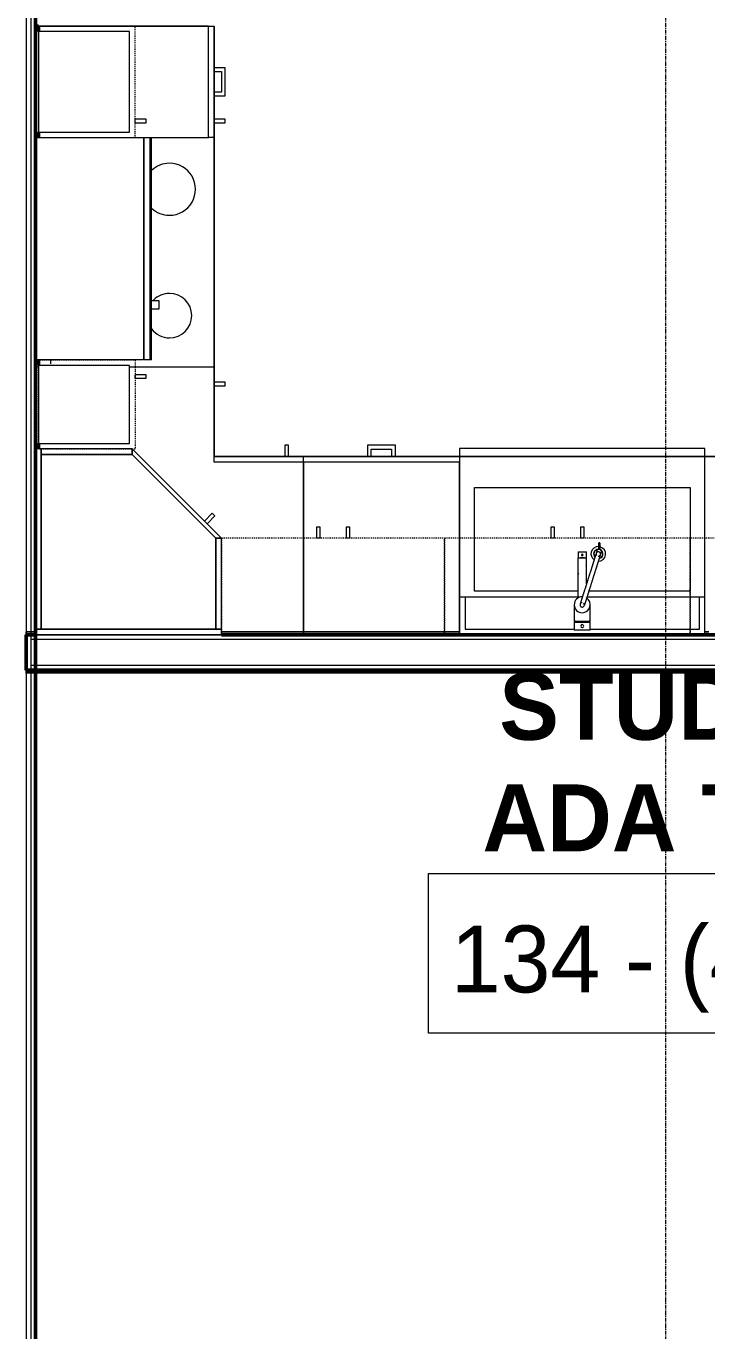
# Model space of a CAD drawing. Header units: inches. Extents: x -4235 to -464, y 9706 to 12425.
# Drawn here: x -2913.3 to -2821.8, y 10556.8 to 10732.3 of the extents above; entities that cross this region are included whole.
import ezdxf

# ---------------------------------------------------------------- set-up
doc = ezdxf.new("R2010")
doc.units = ezdxf.units.IN
doc.header["$MEASUREMENT"] = 0
doc.linetypes.add('Dash', pattern=[0.25, 0.125, -0.125])
doc.linetypes.add('Grid Line 1_2_', pattern=[0.875, 0.5, -0.125, 0.125, -0.125])
for name, color, linetype, lineweight in [('0-1', 7, 'Continuous', 5), ('0-2', 10, 'Continuous', 9), ('A-AREA-IDEN', 2, 'Continuous', 9), ('A-WALL-1', 250, 'Continuous', 50), ('A-WALL-2', 50, 'Continuous', 13), ('A-WALL-3', 10, 'Continuous', 9), ('A-WALL-4', 254, 'Continuous', 9), ('A-WALL-5', 7, 'Continuous', 9), ('A-WALL-6', 113, 'Continuous', 9), ('I-WALL-1', 250, 'Continuous', 50), ('I-WALL-2', 10, 'Continuous', 9), ('I-WALL-3', 254, 'Continuous', 9), ('P-SANR-FIXT-1', 7, 'Continuous', 9), ('P-SANR-FIXT-2', 254, 'Continuous', 9), ('Q-CASE', 31, 'Continuous', 9), ('Q-CASE-1', 254, 'Continuous', 9), ('Q-CASE-2', 7, 'Continuous', 9), ('Q-CASE-3', 10, 'Continuous', 9), ('Q-CASE-4', 7, 'Dash', 9), ('Q-SPCQ-1', 7, 'Continuous', 9), ('S-GRID-1', 1, 'Grid Line 1_2_', 9)]:
    doc.layers.add(name, color=color, linetype=linetype, lineweight=lineweight)
doc.styles.add('Century Gothic', font='ufonts.com_century-gothic.ttf', dxfattribs={"height": 9})
doc.styles.add('Century Gothic_B', font='GOTHICB.TTF', dxfattribs={"height": 9})

# ---------------------------------------------------------------- blocks, each defined once
blk = doc.blocks.new('Basic Wall _ INT - W4BØF - _5_8 GYP - 2X4 WOOD_BATT_ - 5_8 GYP_ - ___-2701686-BACKGROUND - 1ST FLOOR')
at = {"layer": 'A-WALL-3'}
for p, q in [((-2913.3, 10645.66), (-2913.3, 10645.64)), ((-2913.3, 10645.66), (-2912.07, 10645.66)), ((-2913.3, 10645.52), (-2913.3, 10645.46)), ((-2913.3, 10645.46), (-2913.3, 10645.31)), ((-2913.3, 10645.31), (-2913.3, 10645.25)), ((-2912.07, 10645.31), (-2913.3, 10645.31)), ((-2792.41, 10645.31), (-2792.52, 10645.31)), ((-2792.32, 10645.31), (-2792.41, 10645.31)), ((-2792.26, 10645.31), (-2792.31, 10645.31)), ((-2792.11, 10645.66), (-2787.36, 10645.66)), ((-2791.52, 10645.31), (-2792.11, 10645.31)), ((-2787.39, 10645.31), (-2791.49, 10645.31)), ((-2787.16, 10645.31), (-2787.22, 10645.31)), ((-2787.07, 10645.31), (-2787.16, 10645.31)), ((-2786.95, 10645.31), (-2787.07, 10645.31)), ((-2763.69, 10645.31), (-2763.77, 10645.31)), ((-2763.59, 10645.31), (-2763.66, 10645.31)), ((-2763.36, 10645.64), (-2763.36, 10645.66)), ((-2763.36, 10645.6), (-2763.36, 10645.54)), ((-2763.36, 10645.54), (-2763.36, 10645.54)), ((-2763.36, 10645.54), (-2763.36, 10645.25)), ((-2763.36, 10645.46), (-2763.36, 10645.52)), ((-2763.36, 10645.31), (-2763.36, 10645.46)), ((-2763.36, 10645.25), (-2763.36, 10645.31))]:
    blk.add_line(p, q, dxfattribs=at)
at = {"layer": 'A-WALL-4'}
for p, q in [((-2913.3, 10645.62), (-2913.3, 10645.66)), ((-2913.3, 10645.54), (-2913.3, 10645.62)), ((-2913.3, 10645.54), (-2912.07, 10645.54)), ((-2913.3, 10645.25), (-2913.3, 10645.54)), ((-2912.07, 10645.25), (-2913.3, 10645.25)), ((-2912.07, 10645.66), (-2792.11, 10645.66)), ((-2792.52, 10645.31), (-2912.07, 10645.31)), ((-2792.41, 10645.25), (-2792.52, 10645.25)), ((-2792.32, 10645.25), (-2792.41, 10645.25)), ((-2792.26, 10645.25), (-2792.31, 10645.25)), ((-2792.11, 10645.54), (-2791.5, 10645.54)), ((-2791.52, 10645.25), (-2792.11, 10645.25)), ((-2791.49, 10645.54), (-2787.37, 10645.54)), ((-2787.4, 10645.25), (-2791.49, 10645.25)), ((-2787.36, 10645.66), (-2763.36, 10645.66)), ((-2787.16, 10645.25), (-2787.22, 10645.25)), ((-2787.07, 10645.25), (-2787.16, 10645.25)), ((-2786.95, 10645.25), (-2787.07, 10645.25)), ((-2763.77, 10645.31), (-2786.95, 10645.31)), ((-2763.69, 10645.25), (-2763.77, 10645.25)), ((-2763.59, 10645.25), (-2763.66, 10645.25)), ((-2763.36, 10645.66), (-2763.36, 10645.62)), ((-2763.36, 10645.62), (-2763.36, 10645.6))]:
    blk.add_line(p, q, dxfattribs=at)
at = {"layer": 'A-WALL-5'}
for p, q in [((-2912.07, 10645.54), (-2792.11, 10645.54)), ((-2792.52, 10645.25), (-2912.07, 10645.25)), ((-2787.36, 10645.54), (-2763.36, 10645.54)), ((-2763.77, 10645.25), (-2786.95, 10645.25))]:
    blk.add_line(p, q, dxfattribs=at)
blk = doc.blocks.new('Basic Wall _ INT - W4BØF - _5_8 GYP - 2X4 WOOD_BATT_ - 5_8 GYP_ - ___-2701685-BACKGROUND - 1ST FLOOR')
at = {"layer": 'A-WALL-3'}
for p, q in [((-2913.3, 10650.83), (-2913.3, 10650.77)), ((-2913.3, 10650.77), (-2913.3, 10650.62)), ((-2912.07, 10650.77), (-2913.3, 10650.77)), ((-2913.3, 10650.62), (-2913.3, 10650.55)), ((-2913.3, 10650.44), (-2913.3, 10650.41)), ((-2913.3, 10650.41), (-2912.07, 10650.41)), ((-2912.05, 10650.41), (-2887.05, 10650.41)), ((-2855.05, 10650.77), (-2887.05, 10650.77)), ((-2855.05, 10650.54), (-2887.05, 10650.54)), ((-2887.05, 10650.41), (-2855.05, 10650.41)), ((-2855.05, 10650.41), (-2822.05, 10650.41)), ((-2821.53, 10650.77), (-2822.05, 10650.77)), ((-2821.53, 10650.54), (-2822.05, 10650.54)), ((-2822.05, 10650.41), (-2821.53, 10650.41)), ((-2763.77, 10650.77), (-2797.53, 10650.77)), ((-2763.36, 10650.54), (-2797.53, 10650.54)), ((-2797.53, 10650.41), (-2763.36, 10650.41)), ((-2763.68, 10650.83), (-2763.77, 10650.83)), ((-2763.68, 10650.77), (-2763.77, 10650.77)), ((-2763.58, 10650.83), (-2763.66, 10650.83)), ((-2763.58, 10650.77), (-2763.66, 10650.77)), ((-2763.52, 10650.83), (-2763.56, 10650.83)), ((-2763.52, 10650.77), (-2763.56, 10650.77)), ((-2763.36, 10650.79), (-2763.36, 10650.62)), ((-2763.36, 10650.62), (-2763.36, 10650.77)), ((-2763.36, 10650.55), (-2763.36, 10650.62)), ((-2763.36, 10650.62), (-2763.36, 10650.54)), ((-2763.36, 10650.54), (-2763.36, 10650.48)), ((-2763.36, 10650.48), (-2763.36, 10650.46)), ((-2763.36, 10650.46), (-2763.36, 10650.41)), ((-2763.36, 10650.41), (-2763.36, 10650.44))]:
    blk.add_line(p, q, dxfattribs=at)
at = {"layer": 'A-WALL-4'}
for p, q in [((-2913.3, 10650.54), (-2913.3, 10650.83)), ((-2912.07, 10650.83), (-2913.3, 10650.83)), ((-2912.07, 10650.54), (-2913.3, 10650.54)), ((-2913.3, 10650.46), (-2913.3, 10650.54)), ((-2913.3, 10650.41), (-2913.3, 10650.46)), ((-2855.05, 10650.83), (-2887.05, 10650.83)), ((-2821.53, 10650.83), (-2822.05, 10650.83)), ((-2763.77, 10650.83), (-2797.53, 10650.83))]:
    blk.add_line(p, q, dxfattribs=at)
blk = doc.blocks.new('Range - 24_ x 30_-V65-BACKGROUND - 1ST FLOOR')
at = {"layer": 'Q-SPCQ-1'}
blk.add_line((29.44, -22), (30, -22), dxfattribs=at)
for centre, radius, start, end in [((6.5, -6), 3.5, 360, 180), ((23.5, -6), 3, 0, 180), ((6.5, -6), 3.5, 180, 223.57), ((6.5, -6), 3.5, 316.3838, 0), ((23.5, -6), 3, 180, 225.7399), ((23.5, -6), 3, 306.1227, 0), ((6.5, -6), 3.5, 261.0228, 278.9772)]:
    blk.add_arc(centre, radius, start, end, dxfattribs=at)
blk = doc.blocks.new('300 Series Wall Hung Cabinet_302 - 33_ X 21_-2750688-BACKGROUND - 1ST FLOOR')
at = {"layer": 'Q-CASE-2'}
for p, q in [((-2.25, -15.38), (-1.76, -15.38)), ((-2.25, -15.38), (-2.25, -16.87)), ((-1.76, -16.87), (-1.76, -15.38)), ((1.75, -15.38), (2.24, -15.38)), ((1.75, -15.38), (1.75, -16.87)), ((2.24, -16.87), (2.24, -15.38)), ((-2.25, -16.87), (-1.76, -16.87)), ((1.75, -16.87), (2.24, -16.87))]:
    blk.add_line(p, q, dxfattribs=at)
at = {"layer": 'Q-CASE-4'}
for p, q in [((16.5, -2.38), (-16.5, -2.38)), ((-16.5, -2.38), (-16.5, -15.38)), ((16.5, -15.38), (16.5, -2.38)), ((-16.5, -15.38), (16.5, -15.38))]:
    blk.add_line(p, q, dxfattribs=at)
blk = doc.blocks.new('Base Cabinet 4 Drawer 254 - Base Cabinet 4 Drawer 254 21_-2569778-BACKGROUND - 1ST FLOOR')
at = {"layer": 'Q-CASE-1'}
for p, q in [((-9.76, 24), (11.24, 24)), ((-9.76, 23.25), (-9.76, 24)), ((11.24, 23.25), (-9.76, 23.25)), ((-9.76, 23.25), (-9.76, 0.38)), ((-0.64, 24), (-1.14, 24)), ((2.11, 24), (2.61, 24)), ((11.24, 24), (11.24, 23.25)), ((11.24, 0.38), (11.24, 23.25))]:
    blk.add_line(p, q, dxfattribs=at)
at = {"layer": 'Q-CASE-2'}
for p, q in [((2.61, 25.5), (-1.14, 25.5)), ((-1.14, 25.5), (-1.14, 24)), ((-0.64, 24), (-0.64, 25)), ((-0.64, 25), (2.11, 25)), ((2.11, 25), (2.11, 24)), ((2.61, 24), (2.61, 25.5))]:
    blk.add_line(p, q, dxfattribs=at)
at = {"layer": 'Q-CASE-3'}
for p, q in [((-0.64, 24), (-1.14, 24)), ((-0.64, 24), (-1.14, 24)), ((-0.64, 24), (-1.14, 24)), ((2.11, 24), (2.61, 24)), ((2.11, 24), (2.61, 24)), ((2.11, 24), (2.61, 24)), ((-9.76, 0.38), (-9.76, 0)), ((11.24, 0), (11.24, 0.38)), ((-9.76, 0), (11.24, 0))]:
    blk.add_line(p, q, dxfattribs=at)
blk = doc.blocks.new('Vanity Cabinet-Double Door - 33_-V32-BACKGROUND - 1ST FLOOR')
at = {"layer": 'Q-CASE-1'}
for p, q in [((-15.76, 5.1), (-15.76, 0.38)), ((-15.76, 5.1), (-15.76, 0.38)), ((-15.01, 5.1), (-15.01, 0.75)), ((16.49, 0.75), (16.49, 5.1)), ((17.24, 0.38), (17.24, 5.1)), ((17.24, 0.38), (17.24, 5.1)), ((-15.01, 0.75), (-0.34, 0.75)), ((1.82, 0.75), (16.49, 0.75))]:
    blk.add_line(p, q, dxfattribs=at)
at = {"layer": 'Q-CASE-3'}
for p, q in [((-15.76, 0.38), (-15.76, 0)), ((-15.76, 0.38), (-15.76, 0)), ((17.24, 0), (17.24, 0.38)), ((17.24, 0), (17.24, 0.38)), ((-15.76, 0), (17.24, 0)), ((-15.76, 0), (17.24, 0)), ((-15.76, 0), (17.24, 0))]:
    blk.add_line(p, q, dxfattribs=at)
blk = doc.blocks.new('308 - 308 x 27_-2727438-BACKGROUND - 1ST FLOOR')
at = {"layer": 'Q-CASE'}
for p, q in [((-11.25, -15.38), (-12, -15.38)), ((-12, -15.38), (0, -27.38)), ((0, -26.63), (-11.25, -15.38)), ((0, -27.38), (0, -26.63))]:
    blk.add_line(p, q, dxfattribs=at)
at = {"layer": 'Q-CASE-2'}
for p, q in [((13, -2.38), (-12, -2.38)), ((-12, -2.38), (-12, -3.13)), ((-11.25, -3.13), (-12, -3.13)), ((-12, -3.13), (-12, -15.38)), ((-12, -3.13), (13, -3.13)), ((12.25, -3.13), (-11.25, -3.13)), ((-11.25, -3.13), (-11.25, -15.38)), ((-11.25, -15.38), (-11.25, -3.13)), ((12.25, -26.63), (12.25, -3.13)), ((13, -3.13), (12.25, -3.13)), ((12.25, -3.13), (12.25, -27.38)), ((13, -3.13), (13, -2.38)), ((13, -27.38), (13, -3.13)), ((-12, -15.38), (-11.25, -15.38)), ((-11.25, -15.38), (0, -26.63)), ((-10.05, -17.33), (-11.11, -18.39)), ((-11.11, -18.39), (-10.76, -18.73)), ((-10.76, -18.73), (-9.7, -17.67)), ((0, -26.63), (12.25, -26.63)), ((12.25, -26.63), (0, -26.63)), ((0, -26.63), (0, -27.38)), ((0, -27.38), (12.25, -27.38)), ((12.25, -27.38), (12.25, -26.63)), ((12.25, -27.38), (13, -27.38))]:
    blk.add_line(p, q, dxfattribs=at)
blk = doc.blocks.new('300 Series Wall Hung Cabinet_301 - 12_ x 27_-2528054-BACKGROUND - 1ST FLOOR')
at = {"layer": 'Q-CASE-2'}
for p, q in [((-3.51, 14.69), (-4, 14.69)), ((-4, 14.69), (-4, 13.19)), ((-3.51, 13.19), (-3.51, 14.69)), ((5.25, 12.44), (-5.25, 12.44)), ((-5.25, 12.44), (-5.25, 0.19)), ((-3.51, 13.19), (-4, 13.19)), ((5.25, 0.19), (5.25, 12.44)), ((-5.25, 0.19), (5.25, 0.19))]:
    blk.add_line(p, q, dxfattribs=at)
at = {"layer": 'Q-CASE-4'}
for p, q in [((-6, 0.19), (-6, 13.19)), ((-6, 13.19), (6, 13.19)), ((6, 13.19), (6, 0.19)), ((6, 0.19), (-6, 0.19))]:
    blk.add_line(p, q, dxfattribs=at)
blk = doc.blocks.new('30quot_MicrowaveVent_11166 - 70cm miele oven-2804781-BACKGROUND - 1ST FLOOR')
at = {"layer": 'Q-CASE-2'}
for p, q in [((8.88, 16.6), (7.69, 16.6)), ((7.69, 15.63), (7.69, 16.55)), ((8.88, 16.55), (8.88, 15.63)), ((15.68, 15.6), (-14.2, 15.6)), ((-14.2, 15.39), (-14.2, 15.6)), ((-14.2, 14.61), (-14.2, 15.39)), ((15.68, 15.39), (-14.2, 15.39)), ((15.68, 14.61), (-14.2, 14.61)), ((-14.2, 0), (-14.2, 14.49)), ((-14.2, 14.49), (15.68, 14.49)), ((15.68, 15.6), (15.68, 15.39)), ((15.68, 15.39), (15.68, 14.61)), ((15.68, 14.49), (15.68, 0)), ((-14.2, 0), (15.68, 0))]:
    blk.add_line(p, q, dxfattribs=at)
blk = doc.blocks.new('Base Cabinet Corner 197 - Base Cabinet Corner 197-2569781-BACKGROUND - 1ST FLOOR')
at = {"layer": 'Q-CASE-1'}
for p, q in [((0.74, 36), (-10.64, 36)), ((0.74, 23.25), (0.74, 36)), ((0.74, 24), (0.74, 36)), ((0.73, 33.51), (0.73, 34)), ((12.74, 24), (0.74, 24)), ((0.74, 23.25), (0.74, 24)), ((12.74, 23.25), (0.74, 23.25)), ((10.73, 24), (10.24, 24)), ((12.74, 0.38), (12.74, 24))]:
    blk.add_line(p, q, dxfattribs=at)
at = {"layer": 'Q-CASE-2'}
for p, q in [((2.23, 34), (0.74, 34)), ((0.74, 33.51), (2.23, 33.51)), ((2.23, 33.51), (2.23, 34)), ((10.73, 25.5), (10.24, 25.5)), ((10.24, 25.5), (10.24, 24)), ((10.73, 24), (10.73, 25.5))]:
    blk.add_line(p, q, dxfattribs=at)
at = {"layer": 'Q-CASE-3'}
for p, q in [((-22.89, 36), (-23.26, 36)), ((-23.26, 36), (-23.26, 25)), ((10.73, 24), (10.24, 24)), ((12.74, 0), (12.74, 0.38)), ((-23.26, 0), (1.74, 0)), ((1.74, 0), (12.74, 0))]:
    blk.add_line(p, q, dxfattribs=at)
blk = doc.blocks.new('300 Series Wall Hung Cabinet_301 - 15_ x 27_-2760267-BACKGROUND - 1ST FLOOR')
at = {"layer": 'Q-CASE-2'}
for p, q in [((6.75, -0.19), (-6.75, -0.19)), ((-6.75, -0.19), (-6.75, -12.44)), ((6.75, -12.44), (6.75, -0.19)), ((-6.75, -12.44), (6.75, -12.44)), ((-5.5, -13.19), (-5.01, -13.19)), ((-5.5, -13.19), (-5.5, -14.69)), ((-5.01, -14.69), (-5.01, -13.19)), ((-5.5, -14.69), (-5.01, -14.69))]:
    blk.add_line(p, q, dxfattribs=at)
at = {"layer": 'Q-CASE-4'}
for p, q in [((7.5, -0.19), (-7.5, -0.19)), ((-7.5, -0.19), (-7.5, -13.19)), ((7.5, -13.19), (7.5, -0.19)), ((-7.5, -13.19), (7.5, -13.19))]:
    blk.add_line(p, q, dxfattribs=at)
blk = doc.blocks.new('kitchen_faucet_14143 - kitchen_faucet_14143-V79-BACKGROUND - 1ST FLOOR')
at = {"layer": 'P-SANR-FIXT-1'}
for p, q in [((-7.58, 2.4), (-8.24, 2.4)), ((-8.24, 2.2), (-7.58, 2.2)), ((-6.99, 1.91), (-7.41, 2.04)), ((-7.23, 2.59), (-6.81, 2.46)), ((-6.3, 0.57), (-7.09, 0.57)), ((-7.09, -0.57), (-7.09, 0.57)), ((-2.83, 0.59), (-6.3, 0.59)), ((-6.3, 0.42), (-6.3, 0.59)), ((-6.3, 0.3), (-6.3, 0.4)), ((-6.3, 0.29), (-6.3, 0.15)), ((-6.3, 0.15), (-6.3, 0.29)), ((-6.3, 0.15), (-6.3, -0.15)), ((-6.3, -0.15), (-6.3, 0.15)), ((-3.97, 0.59), (-4.89, 0.59)), ((-0.9, 0.59), (-0.94, 0.59)), ((2.26, 1.08), (0, 1.08)), ((2.34, 1.02), (2.1, 1.02)), ((2.26, 1.08), (2.26, -1.08)), ((3.44, 1.08), (2.34, 1.08)), ((2.34, -1.08), (2.34, 1.08)), ((3.44, 1.08), (3.44, -1.08)), ((-7.09, -0.57), (-6.3, -0.57)), ((-6.3, -0.15), (-6.3, -0.29)), ((-6.3, -0.29), (-6.3, -0.15)), ((-6.3, -0.4), (-6.3, -0.3)), ((-6.3, -0.5), (-6.3, -0.42)), ((-6.3, -0.59), (-6.3, -0.57)), ((-6.3, -0.59), (-0.9, -0.59)), ((-4.89, -0.59), (-3.97, -0.59)), ((0, -1.08), (2.26, -1.08)), ((2.1, -1.02), (2.34, -1.02)), ((2.34, -1.08), (3.44, -1.08))]:
    blk.add_line(p, q, dxfattribs=at)
at = {"layer": 'P-SANR-FIXT-1', "flags": 128}
for points in [[(-6.52, 2.15), (-6.53, 2.23), (-6.56, 2.3), (-6.61, 2.36), (-6.67, 2.41), (-6.74, 2.44), (-6.82, 2.45), (-6.9, 2.44), (-6.97, 2.41), (-7.03, 2.36), (-7.08, 2.3), (-7.1, 2.23), (-7.11, 2.15)], [(-7.11, 2.15), (-7.1, 2.08), (-7.08, 2), (-7.03, 1.94), (-6.97, 1.9), (-6.9, 1.87), (-6.82, 1.86), (-6.74, 1.87), (-6.67, 1.9), (-6.61, 1.94)], [(-6.91, 1.87), (-6.91, 1.87), (-6.91, 1.87), (-6.9, 1.87), (-6.9, 1.87), (-6.9, 1.87), (-6.89, 1.87), (-6.89, 1.86), (-6.88, 1.86), (-6.88, 1.86), (-6.87, 1.86), (-6.86, 1.86), (-6.71, 1.81), (-6.69, 1.8), (-6.68, 1.8), (-6.51, 1.75), (-6.49, 1.74), (-6.46, 1.73), (-6.43, 1.72), (-6.41, 1.71), (-6.38, 1.7), (-6.35, 1.69), (-6.32, 1.68), (-6.29, 1.67), (-6.26, 1.66), (-6.22, 1.65), (-6.19, 1.64), (-6.16, 1.63), (-6.12, 1.62), (-6.09, 1.61), (-6.05, 1.6), (-6.01, 1.59), (-5.98, 1.58), (-5.94, 1.56), (-5.9, 1.55), (-5.86, 1.54), (-5.82, 1.53), (-5.78, 1.51), (-5.74, 1.5), (-5.69, 1.49), (-5.65, 1.47), (-5.61, 1.46), (-5.56, 1.45), (-5.52, 1.43), (-5.47, 1.42), (-5.42, 1.4), (-5.38, 1.39), (-5.33, 1.37), (-5.28, 1.36), (-5.23, 1.34), (-5.18, 1.33), (-4.48, 1.1), (-4.42, 1.09), (-4.36, 1.07), (-4.31, 1.05), (-4.25, 1.03), (-4.19, 1.01), (-4.13, 0.99), (-4.07, 0.98), (-4.02, 0.96), (-3.96, 0.94), (-3.9, 0.92), (-3.84, 0.9), (-3.78, 0.88), (-3.72, 0.86), (-3.66, 0.85), (-3.6, 0.83), (-3.54, 0.81), (-3.48, 0.79), (-3.42, 0.77), (-3.36, 0.75), (-3.3, 0.73), (-3.24, 0.71), (-3.18, 0.69), (-3.12, 0.68), (-3.06, 0.66), (-3, 0.64), (-2.94, 0.62), (-2.88, 0.6), (-2.83, 0.58), (-2.77, 0.56), (-2.71, 0.55), (-2.65, 0.53), (-2.03, 0.33), (-1.98, 0.32), (-1.93, 0.3), (-1.88, 0.28), (-1.83, 0.27), (-1.78, 0.25), (-1.54, 0.18), (-1.49, 0.16), (-1.45, 0.15), (-1.4, 0.13), (-1.36, 0.12), (-1.31, 0.1), (-1.27, 0.09), (-1.23, 0.08), (-1.18, 0.06), (-1.14, 0.05), (-1.1, 0.04), (-1.06, 0.03), (-1.03, 0.01), (-0.99, 0), (-0.95, -0.01), (-0.91, -0.02), (-0.88, -0.03), (-0.84, -0.04), (-0.81, -0.05), (-0.77, -0.07), (-0.74, -0.08), (-0.71, -0.09), (-0.68, -0.1), (-0.65, -0.11), (-0.62, -0.11), (-0.59, -0.12), (-0.56, -0.13), (-0.53, -0.14), (-0.51, -0.15), (-0.48, -0.16), (-0.45, -0.17), (-0.43, -0.17), (-0.41, -0.18), (-0.38, -0.19), (-0.36, -0.2), (-0.34, -0.2), (-0.32, -0.21), (-0.3, -0.21), (-0.28, -0.22), (-0.26, -0.23), (-0.25, -0.23), (-0.23, -0.24), (-0.21, -0.24), (-0.2, -0.25), (-0.18, -0.25), (-0.17, -0.26), (-0.16, -0.26), (-0.15, -0.26), (-0.14, -0.27), (-0.13, -0.27), (-0.12, -0.27), (-0.11, -0.28), (-0.1, -0.28), (-0.09, -0.28), (-0.09, -0.28), (-0.08, -0.28), (-0.08, -0.29), (-0.07, -0.29), (-0.07, -0.29), (-0.07, -0.29), (-0.07, -0.29), (-0.06, -0.29)], [(-6.73, 2.43), (-6.73, 2.43), (-6.73, 2.43), (-6.73, 2.43), (-6.72, 2.43), (-6.72, 2.43), (-6.72, 2.43), (-6.71, 2.43), (-6.71, 2.43), (-6.7, 2.42), (-6.69, 2.42), (-6.68, 2.42), (-6.53, 2.37), (-6.52, 2.37), (-6.5, 2.36), (-6.48, 2.35), (-6.46, 2.35), (-6.44, 2.34), (-6.42, 2.33), (-6.39, 2.33), (-6.37, 2.32), (-6.34, 2.31), (-6.32, 2.3), (-6.29, 2.3), (-6.27, 2.29), (-6.24, 2.28), (-6.21, 2.27), (-6.18, 2.26), (-6.15, 2.25), (-6.12, 2.24), (-6.09, 2.23), (-6.06, 2.22), (-6.03, 2.21), (-5.99, 2.2), (-5.96, 2.19), (-5.92, 2.18), (-5.89, 2.17), (-5.85, 2.16), (-5.81, 2.14), (-5.78, 2.13), (-5.74, 2.12), (-5.7, 2.11), (-5.66, 2.1), (-5.62, 2.08), (-5.58, 2.07), (-5.53, 2.06), (-5.49, 2.04), (-5.45, 2.03), (-5.4, 2.01), (-5.36, 2), (-5.31, 1.99), (-5.27, 1.97), (-5.22, 1.96), (-5.17, 1.94), (-5.12, 1.93), (-5.07, 1.91), (-5.02, 1.9), (-4.97, 1.88), (-4.92, 1.86), (-4.87, 1.85), (-4.82, 1.83), (-4.77, 1.81), (-4.71, 1.8), (-4.66, 1.78), (-4.61, 1.76), (-4.55, 1.75), (-4.5, 1.73), (-4.44, 1.71), (-4.39, 1.69), (-4.33, 1.68), (-4.27, 1.66), (-4.22, 1.64), (-4.16, 1.62), (-4.1, 1.6), (-4.04, 1.59), (-3.99, 1.57), (-3.93, 1.55), (-3.87, 1.53), (-3.81, 1.51), (-3.75, 1.49), (-3.69, 1.47), (-3.63, 1.46), (-3.57, 1.44), (-3.51, 1.42), (-3.45, 1.4), (-3.39, 1.38), (-3.33, 1.36), (-3.27, 1.34), (-3.21, 1.32), (-3.15, 1.31), (-3.09, 1.29), (-3.03, 1.27), (-2.97, 1.25), (-2.92, 1.23), (-2.86, 1.21), (-2.8, 1.19), (-2.74, 1.17), (-2.68, 1.16), (-2.62, 1.14), (-2.56, 1.12), (-2.51, 1.1), (-1.88, 0.9), (-1.83, 0.89), (-1.78, 0.87), (-1.73, 0.85), (-1.67, 0.84), (-1.62, 0.82), (-1.4, 0.75), (-1.35, 0.74), (-1.3, 0.72), (-1.26, 0.71), (-1.21, 0.69), (-1.17, 0.68), (-1.12, 0.66), (-1.08, 0.65), (-1.04, 0.64), (-1, 0.62), (-0.96, 0.61), (-0.92, 0.6), (-0.88, 0.59), (-0.84, 0.57), (-0.8, 0.56), (-0.76, 0.55), (-0.73, 0.54), (-0.69, 0.53), (-0.66, 0.52), (-0.62, 0.51), (-0.59, 0.5), (-0.56, 0.49), (-0.52, 0.47), (-0.49, 0.47), (-0.46, 0.46), (-0.43, 0.45), (-0.4, 0.44), (-0.38, 0.43), (-0.35, 0.42), (-0.32, 0.41), (-0.3, 0.4), (-0.27, 0.4), (-0.25, 0.39), (-0.22, 0.38), (-0.2, 0.37), (-0.18, 0.37), (-0.16, 0.36), (-0.14, 0.35), (-0.12, 0.35), (-0.1, 0.34), (-0.08, 0.34), (-0.06, 0.33), (-0.05, 0.32), (-0.03, 0.32), (-0.02, 0.32), (0, 0.31), (0.01, 0.31), (0.02, 0.3), (0.03, 0.3), (0.04, 0.3), (0.05, 0.29), (0.06, 0.29), (0.07, 0.29), (0.08, 0.28), (0.09, 0.28), (0.09, 0.28), (0.1, 0.28), (0.1, 0.28), (0.11, 0.28), (0.11, 0.28), (0.11, 0.27), (0.11, 0.27), (0.11, 0.27)], [(0.27, -0.18), (0.3, -0.11), (0.32, -0.03), (0.31, 0.04), (0.29, 0.12), (0.25, 0.18), (0.19, 0.23), (0.13, 0.27), (0.05, 0.29), (-0.03, 0.28), (-0.1, 0.26), (-0.17, 0.22), (-0.22, 0.16)], [(-0.27, -0.01), (-0.27, -0.06), (-0.24, -0.13), (-0.2, -0.2), (-0.15, -0.25), (-0.08, -0.28), (0, -0.3), (0.08, -0.3), (0.15, -0.28), (0.21, -0.23), (0.27, -0.18)]]:
    blk.add_lwpolyline(points, dxfattribs=at)
at = {"layer": 'P-SANR-FIXT-1'}
for centre, radius, start, end in [((-6.83, 2.16), 0.984, 176.3754, 180), ((-6.83, 2.16), 0.984, 180, 325.3711), ((-6.83, 2.16), 0.984, 0, 165), ((-6.83, 2.16), 0.63, 10.3084, 180), ((-6.83, 2.16), 0.63, 180, 315), ((-6.83, 2.16), 0.591, 132.8835, 180), ((-6.83, 2.16), 0.591, 180, 191.3603), ((-6.83, 2.16), 0.591, 191.3603, 312.7731), ((-6.83, 2.16), 0.591, 14.7648, 132.8835), ((-6.69, 0), 0.118, 0, 180), ((0, 0), 1.08, 177.6189, 180), ((0, 0), 1.08, 0, 147.4712), ((2.88, 0), 0.197, 360, 180), ((-6.69, 0), 0.118, 180, 360), ((0, 0), 1.08, 180, 360), ((2.88, 0), 0.197, 180, 360)]:
    blk.add_arc(centre, radius, start, end, dxfattribs=at)
for centre, major_axis, ratio, start_param, end_param in [((-8.24, 2.3), (0, 0.0984), 0.984808, 4.712389, 7.853982), ((-8.24, 2.3), (0, 0.0984), 0.984808, 1.570796, 4.712389), ((-3.97, 0), (0, 0.591), 0.906308, 6.021386, 6.806784), ((-3.97, 0), (0, 0.591), 0.906308, 2.617994, 3.403392)]:
    blk.add_ellipse(centre, major_axis=major_axis, ratio=ratio, start_param=start_param, end_param=end_param, dxfattribs=at)
blk = doc.blocks.new('Stainless Steel Farmhous Kitchen Sink - Stainless Steel Farmhous Kitchen Sink-V77-BACKGROUND - 1ST FLOOR')
at = {"layer": 'P-SANR-FIXT-1'}
for p, q in [((-33, 22.2), (-33, 21.15)), ((0, 22.2), (-33, 22.2)), ((0, 21.15), (0, 22.2))]:
    blk.add_line(p, q, dxfattribs=at)
at = {"layer": 'P-SANR-FIXT-2'}
for p, q in [((-33, 21.15), (-33, 2.25)), ((0, 2.25), (0, 21.15)), ((-31, 3), (-31, 16.96)), ((-31, 16.96), (-2, 16.96)), ((-2, 16.96), (-2, 3)), ((-33, 2.25), (-17.09, 2.25)), ((-17.08, 3), (-31, 3)), ((-15.88, 2.25), (0, 2.25)), ((-2, 3), (-15.64, 3))]:
    blk.add_line(p, q, dxfattribs=at)
blk = doc.blocks.new('300 Series Wall Hung Cabinet_302 - 30_ X 27_-2569782-BACKGROUND - 1ST FLOOR')
at = {"layer": 'Q-CASE-2'}
for p, q in [((-2.25, -15.38), (-1.76, -15.38)), ((-2.25, -15.38), (-2.25, -16.87)), ((-1.76, -16.87), (-1.76, -15.38)), ((1.75, -15.38), (2.24, -15.38)), ((1.75, -15.38), (1.75, -16.87)), ((2.24, -16.87), (2.24, -15.38)), ((-2.25, -16.87), (-1.76, -16.87)), ((1.75, -16.87), (2.24, -16.87))]:
    blk.add_line(p, q, dxfattribs=at)
at = {"layer": 'Q-CASE-4'}
for p, q in [((15, -2.38), (-15, -2.38)), ((-15, -2.38), (-15, -15.38)), ((15, -15.38), (15, -2.38)), ((-15, -15.38), (15, -15.38))]:
    blk.add_line(p, q, dxfattribs=at)
blk = doc.blocks.new('Single Door 1 Drawer 211 - 211 Base Cabinet Single Door1 Drawer 15_-V92-BACKGROUND - 1ST FLOOR')
at = {"layer": 'Q-CASE-1'}
for p, q in [((-11.26, 24), (3.74, 24)), ((3.74, 23.25), (-11.26, 23.25)), ((-5.14, 24), (-5.64, 24)), ((-2.39, 24), (-1.89, 24)), ((1.73, 24), (1.24, 24)), ((3.74, 24), (3.74, 23.25)), ((3.74, 15.6), (3.74, 23.25)), ((3.74, 14.49), (3.74, 14.61)), ((-11.26, 2), (-11.26, 0.38))]:
    blk.add_line(p, q, dxfattribs=at)
at = {"layer": 'Q-CASE-2'}
for p, q in [((-1.89, 25.5), (-5.64, 25.5)), ((-5.64, 25.5), (-5.64, 24)), ((-5.14, 24), (-5.14, 25)), ((-5.14, 25), (-2.39, 25)), ((-2.39, 25), (-2.39, 24)), ((-1.89, 24), (-1.89, 25.5)), ((1.73, 25.5), (1.24, 25.5)), ((1.24, 25.5), (1.24, 24)), ((1.73, 24), (1.73, 25.5))]:
    blk.add_line(p, q, dxfattribs=at)
at = {"layer": 'Q-CASE-3'}
for p, q in [((-11.26, 23.25), (-11.26, 24)), ((-11.26, 23.25), (-11.26, 2)), ((1.73, 24), (1.24, 24)), ((-11.26, 0.37), (-11.26, 0)), ((-11.26, 0), (3.74, 0))]:
    blk.add_line(p, q, dxfattribs=at)
blk = doc.blocks.new('CTR - 1st Phase - Unit Layouts_rvt-1-BACKGROUND - 1ST FLOOR')
at = {"layer": 'A-WALL-1'}
for p, q in [((-2911.67, 10732.3), (-2912.05, 10732.3)), ((-2912.05, 10732.3), (-2912.05, 10717.3)), ((-2911.67, 10731.55), (-2911.67, 10732.3)), ((-2911.67, 10717.3), (-2911.67, 10718.05)), ((-2912.05, 10687.41), (-2912.05, 10675.41)), ((-2911.67, 10686.66), (-2911.67, 10687.41)), ((-2911.67, 10675.41), (-2911.67, 10676.16)), ((-2912.05, 10650.41), (-2913.3, 10650.41)), ((-2913.3, 10650.41), (-2913.3, 10649.79)), ((-2913.3, 10649.79), (-2913.3, 10646.29)), ((-2763.36, 10650.41), (-2887.05, 10650.41)), ((-2913.3, 10646.29), (-2913.3, 10645.66)), ((-2913.3, 10645.66), (-2792.11, 10645.66))]:
    blk.add_line(p, q, dxfattribs=at)
at = {"layer": 'A-WALL-2'}
for p, q in [((-2912.67, 10649.79), (-2912.67, 10646.29)), ((-2763.36, 10649.79), (-2912.67, 10649.79)), ((-2791.49, 10646.29), (-2912.67, 10646.29))]:
    blk.add_line(p, q, dxfattribs=at)
at = {"layer": 'A-WALL-3'}
for p, q in [((-2913.3, 10645.66), (-2913.3, 10650.41)), ((-2912.07, 10650.41), (-2913.3, 10650.41)), ((-2887.05, 10650.41), (-2912.05, 10650.41)), ((-2855.05, 10650.41), (-2887.05, 10650.41)), ((-2821.53, 10650.41), (-2822.05, 10650.41)), ((-2913.3, 10645.66), (-2912.07, 10645.66)), ((-2912.07, 10645.66), (-2792.52, 10645.66))]:
    blk.add_line(p, q, dxfattribs=at)
at = {"layer": 'A-WALL-4'}
for p, q in [((-2911.67, 10732.3), (-2912.05, 10732.3)), ((-2912.05, 10732.3), (-2912.05, 10717.3)), ((-2911.67, 10731.55), (-2911.67, 10732.3)), ((-2911.67, 10717.3), (-2911.67, 10718.05)), ((-2912.05, 10687.41), (-2912.05, 10675.41)), ((-2911.67, 10686.66), (-2911.67, 10687.41)), ((-2911.67, 10675.41), (-2911.67, 10676.16))]:
    blk.add_line(p, q, dxfattribs=at)
at = {"layer": 'A-WALL-6'}
for p, q in [((-2912.05, 10732.3), (-2912.05, 10717.3)), ((-2911.67, 10732.3), (-2912.05, 10732.3)), ((-2912.05, 10732.3), (-2911.67, 10732.3)), ((-2912.05, 10717.3), (-2912.05, 10732.3)), ((-2910.05, 10732.3), (-2911.67, 10732.3)), ((-2911.67, 10732.3), (-2910.05, 10732.3)), ((-2910.05, 10732.3), (-2888.05, 10732.3)), ((-2888.05, 10674.41), (-2888.05, 10732.3)), ((-2888.05, 10732.3), (-2888.05, 10674.41)), ((-2912.05, 10687.41), (-2912.05, 10675.41)), ((-2912.05, 10675.41), (-2912.05, 10687.41)), ((-2763.36, 10674.41), (-2888.05, 10674.41)), ((-2888.05, 10674.41), (-2763.36, 10674.41)), ((-2912.05, 10650.41), (-2887.05, 10650.41)), ((-2887.05, 10650.41), (-2912.05, 10650.41)), ((-2887.05, 10650.41), (-2763.36, 10650.41)), ((-2763.36, 10650.41), (-2887.05, 10650.41))]:
    blk.add_line(p, q, dxfattribs=at)
at = {"layer": '0-2'}
for name, p, rotation in [('Single Door 1 Drawer 211 - 211 Base Cabinet Single Door1 Drawer 15_-V92-BACKGROUND - 1ST FLOOR', (-2912.05, 10721.03), 269.9999999999849), ('300 Series Wall Hung Cabinet_301 - 15_ x 27_-2760267-BACKGROUND - 1ST FLOOR', (-2911.86, 10724.8), 89.99999999998202), ('30quot_MicrowaveVent_11166 - 70cm miele oven-2804781-BACKGROUND - 1ST FLOOR', (-2912.05, 10703.09), 269.9999999999797), ('Range - 24_ x 30_-V65-BACKGROUND - 1ST FLOOR', (-2888.05, 10716.85), 269.9999999999827), ('300 Series Wall Hung Cabinet_301 - 12_ x 27_-2528054-BACKGROUND - 1ST FLOOR', (-2911.86, 10681.41), 269.999999999982), ('308 - 308 x 27_-2727438-BACKGROUND - 1ST FLOOR', (-2899.05, 10648.04), 180), ('300 Series Wall Hung Cabinet_302 - 30_ X 27_-2569782-BACKGROUND - 1ST FLOOR', (-2872.05, 10648.04), 180), ('300 Series Wall Hung Cabinet_302 - 33_ X 21_-2750688-BACKGROUND - 1ST FLOOR', (-2840.55, 10648.04), 180), ('300 Series Wall Hung Cabinet_302 - 30_ X 27_-2569782-BACKGROUND - 1ST FLOOR', (-2809.05, 10648.04), 180), ('kitchen_faucet_14143 - kitchen_faucet_14143-V79-BACKGROUND - 1ST FLOOR', (-2838.55, 10654.47), 269.9999999999644)]:
    blk.add_blockref(name, p, dxfattribs=dict(at, rotation=rotation))
for name, p in [('Base Cabinet Corner 197 - Base Cabinet Corner 197-2569781-BACKGROUND - 1ST FLOOR', (-2888.79, 10650.41)), ('Base Cabinet 4 Drawer 254 - Base Cabinet 4 Drawer 254 21_-2569778-BACKGROUND - 1ST FLOOR', (-2866.29, 10650.41)), ('Stainless Steel Farmhous Kitchen Sink - Stainless Steel Farmhous Kitchen Sink-V77-BACKGROUND - 1ST FLOOR', (-2822.05, 10653.27)), ('Vanity Cabinet-Double Door - 33_-V32-BACKGROUND - 1ST FLOOR', (-2839.29, 10650.41)), ('Basic Wall _ INT - W4BØF - _5_8 GYP - 2X4 WOOD_BATT_ - 5_8 GYP_ - ___-2701685-BACKGROUND - 1ST FLOOR', (0, 0)), ('Basic Wall _ INT - W4BØF - _5_8 GYP - 2X4 WOOD_BATT_ - 5_8 GYP_ - ___-2701686-BACKGROUND - 1ST FLOOR', (0, 0))]:
    blk.add_blockref(name, p, dxfattribs=at)
blk = doc.blocks.new('CTR - 1st Phase - Common Walls_rvt-1-BACKGROUND - 1ST FLOOR')
at = {"layer": 'A-WALL-2'}
for p, q in [((-2913.32, 10813.49), (-2913.32, 10457.54)), ((-2912.7, 10813.49), (-2912.7, 10457.54))]:
    blk.add_line(p, q, dxfattribs=at)
at = {"layer": 'I-WALL-1'}
blk.add_line((-2912.07, 10458.16), (-2912.07, 10813.49), dxfattribs=at)
at = {"layer": 'I-WALL-2'}
for p, q in [((-2912.07, 10650.71), (-2912.07, 10650.83)), ((-2912.07, 10650.62), (-2912.07, 10650.71)), ((-2912.07, 10650.56), (-2912.07, 10650.62)), ((-2912.07, 10649.79), (-2912.07, 10650.41)), ((-2912.07, 10646.29), (-2912.07, 10649.77)), ((-2912.07, 10645.66), (-2912.07, 10646.29)), ((-2912.07, 10645.46), (-2912.07, 10645.52)), ((-2912.07, 10645.37), (-2912.07, 10645.46)), ((-2912.07, 10645.25), (-2912.07, 10645.37))]:
    blk.add_line(p, q, dxfattribs=at)
at = {"layer": 'I-WALL-3'}
for p, q in [((-2912.07, 10650.83), (-2912.07, 10770.76)), ((-2912.07, 10527.7), (-2912.07, 10645.25))]:
    blk.add_line(p, q, dxfattribs=at)

msp = doc.modelspace()

# ---------------------------------------------------------------- linework, layer by layer
at = {"layer": 'A-AREA-IDEN', "flags": 128}
msp.add_lwpolyline([(-2859.22, 10618.32), (-2774.72, 10618.32), (-2774.72, 10596.83), (-2859.22, 10596.83)], close=True, dxfattribs=at)
at = {"layer": 'S-GRID-1'}
msp.add_line((-2827.32, 9836.18), (-2827.32, 12375.68), dxfattribs=at)

# ---------------------------------------------------------------- block references
at = {"layer": '0-1'}
for name in ['CTR - 1st Phase - Unit Layouts_rvt-1-BACKGROUND - 1ST FLOOR', 'CTR - 1st Phase - Common Walls_rvt-1-BACKGROUND - 1ST FLOOR']:
    msp.add_blockref(name, (0, 0), dxfattribs=at)

# ---------------------------------------------------------------- texts
at = {"layer": 'A-AREA-IDEN', "char_height": 9, "attachment_point": 1}
for s, insert, width, style in [('STUDIO A -', (-2849.71, 10645.3), 79.083, 'Century Gothic_B'), ('ADA TYPE B', (-2851.96, 10630.3), 84.537, 'Century Gothic_B'), ('134 - (469 SF)', (-2856.22, 10611.32), 94.839, 'Century Gothic')]:
    msp.add_mtext(s, dxfattribs=dict(at, insert=insert, width=width, style=style))

doc.saveas('drawing.dxf')
